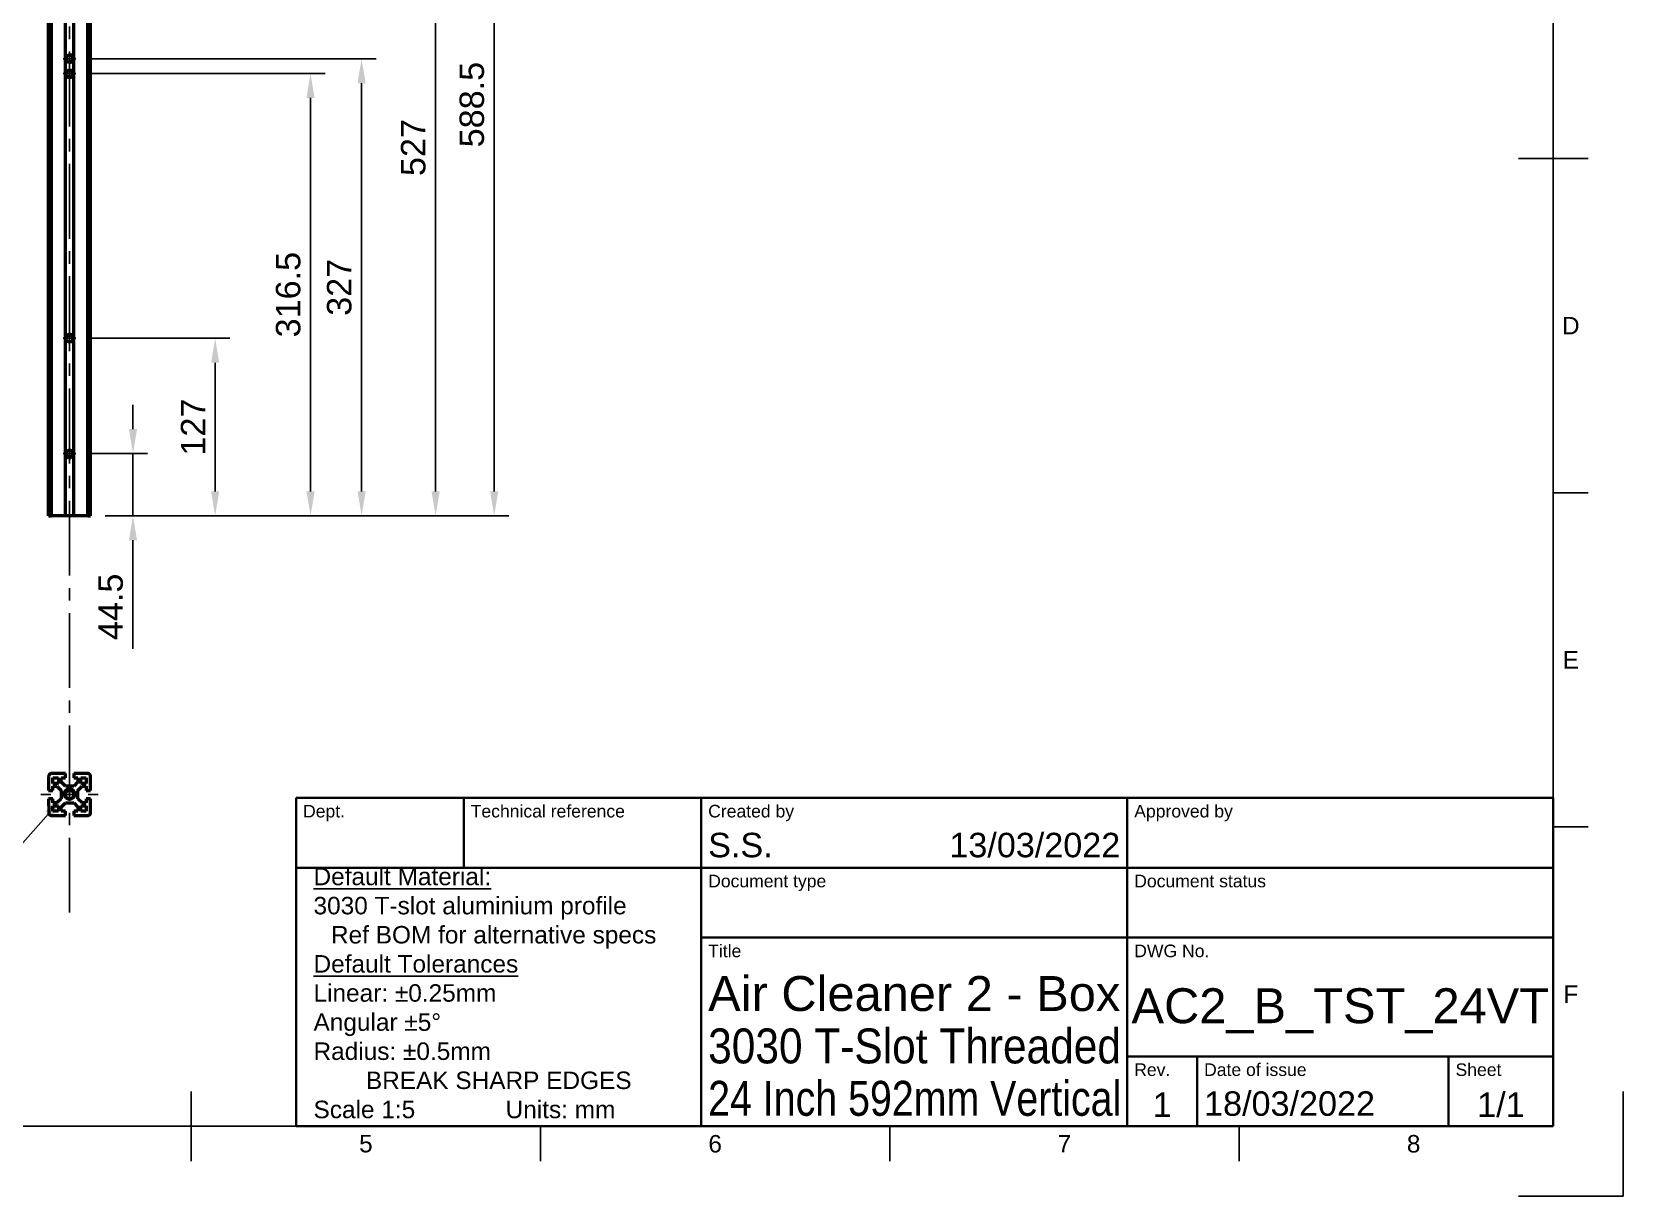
# Model space of a CAD drawing. Header units: millimetres. Extents: x 0 to 420, y 0 to 297.
# Drawn here: x 192.2 to 420, y 0 to 166.6 of the extents above; entities that cross this region are included whole.
import ezdxf
from ezdxf import colors
from ezdxf.entities.mleader import LeaderData, LeaderLine
from ezdxf.enums import TextEntityAlignment as Align
from ezdxf.math import Vec2, Vec3

# ---------------------------------------------------------------- set-up
doc = ezdxf.new("R2010")
doc.units = ezdxf.units.MM
doc.header["$LTSCALE"] = 0.75
doc.linetypes.add('CENTER2', pattern=[28.575, 19.05, -3.175, 3.175, -3.175])
for name, color, linetype, lineweight in [('Annotations', 7, 'Continuous', 25), ('Border', 7, 'Continuous', 25), ('Center Lines', 7, 'CENTER2', 25), ('Dimensions', 7, 'Continuous', 25), ('TitleBlock', 7, 'Continuous', 35), ('Visible', 7, 'Continuous', 50)]:
    doc.layers.add(name, color=color, linetype=linetype, lineweight=lineweight)
doc.styles.add('FusionTitle', font='arial.ttf')
doc.styles.get("Standard").update_dxf_attribs({"font": 'arial.ttf'})
doc.dimstyles.new('ISO-25', dxfattribs={"dimtxt": 3.5, "dimasz": 3.5, "dimexe": 2.1, "dimexo": 2.1, "dimgap": 1.4, "dimtad": 1, "dimzin": 12, "dimdsep": 46, "dimtxsty": 'Standard', "dimcen": 0, "dimclrd": 256, "dimclre": 256, "dimclrt": 256, "dimazin": 3, "dimtp": 0.1, "dimtm": 0.1, "dimtfac": 0.714286, "dimtmove": 0, "dimatfit": 3, "dimfxl": 1, "dimtzin": 12, "dimarcsym": 0})

# ---------------------------------------------------------------- blocks, each defined once
blk = doc.blocks.new('ISO_A3_SHEET')
at = {"layer": 'Border'}
for p, q in [((410, 287), (410, 10)), ((415, 148.5), (405, 148.5)), ((415, 100.66667), (410, 100.66667)), ((415, 52.83334), (410, 52.83334)), ((215, 5), (215, 15)), ((20, 10), (410, 10)), ((265, 5), (265, 10)), ((315, 5), (315, 10)), ((365, 5), (365, 10))]:
    blk.add_line(p, q, dxfattribs=at)
at = {"layer": 'Defpoints'}
for p, q in [((420, 0), (420, 15)), ((405, 0), (420, 0))]:
    blk.add_line(p, q, dxfattribs=at)
at = {"layer": 'Border', "style": 'FusionTitle'}
for s, p in [('D', (412.5, 124.58334)), ('E', (412.5, 76.75001)), ('F', (412.5, 28.91668)), ('5', (240, 7.5)), ('6', (290, 7.5)), ('7', (340, 7.5)), ('8', (390, 7.5))]:
    blk.add_text(s, height=2.5, dxfattribs=at).set_placement(p, align=Align.MIDDLE)
blk = doc.blocks.new('ISO_TITLEBLOCK')
at = {"layer": 'TitleBlock'}
for p, q in [((0, 47), (-180, 47)), ((-180, 47), (-180, 0)), ((-156, 37), (-156, 47)), ((-122, 0), (-122, 47)), ((-61, 0), (-61, 47)), ((0, 0), (0, 47)), ((-180, 37), (0, 37)), ((-122, 27), (0, 27)), ((-61, 10), (0, 10)), ((-51, 0), (-51, 10)), ((-15, 0), (-15, 10)), ((-180, 0), (0, 0))]:
    blk.add_line(p, q, dxfattribs=at)
at = {"layer": 'TitleBlock', "style": 'FusionTitle'}
for s, p in [('Dept.', (-179, 46)), ('Technical reference', (-155, 46)), ('Created by', (-121, 46)), ('Approved by', (-60, 46)), ('Document type', (-121, 36)), ('Document status', (-60, 36)), ('Title', (-121, 26)), ('DWG No.', (-60, 26)), ('Rev.', (-60, 9)), ('Date of issue', (-50, 9)), ('Sheet', (-14, 9))]:
    blk.add_text(s, height=1.8, dxfattribs=at).set_placement(p, align=Align.TOP_LEFT)
for tag, height, p in [('DEPT', 3.5, (-179, 42)), ('TECHNICAL_REFERENCE', 3.5, (-155, 42)), ('CREATED_BY', 3.5, (-121, 42)), ('APPROVED_BY', 3.5, (-60, 42)), ('DOCUMENT_TYPE', 3.5, (-121, 32)), ('DOCUMENT_STATUS', 3.5, (-60, 32)), ('TITLE_1', 5, (-121, 21.5)), ('TITLE_2', 5, (-121, 14)), ('TITLE_3', 5, (-121, 6.5)), ('DATE_OF_ISSUE', 3.5, (-50, 5))]:
    blk.add_attdef(tag, text='', height=height, dxfattribs=at).set_placement(p, align=Align.TOP_LEFT)
for tag, p in [('CREATED_DATE', (-62, 42)), ('APPROVED_DATE', (-0.99, 42))]:
    blk.add_attdef(tag, text='', height=3.5, dxfattribs=at).set_placement(p, align=Align.TOP_RIGHT)
for tag, height, p in [('DRAWING_NUMBER', 5, (-30.5, 19.75)), ('REV', 3.5, (-56, 4.85)), ('SHEET', 3.5, (-7.5, 4.85))]:
    blk.add_attdef(tag, text='', height=height, dxfattribs=at).set_placement(p, align=Align.TOP_CENTER)
blk = doc.blocks.new('*U8')
at = {"layer": 'Center Lines', "color": 0, "linetype": 'Continuous', "ltscale": 0.75, "transparency": 16777216}
for p, q in [((-0.892969, 0), (0.892969, 0)), ((0, -0.892969), (0, 0.892969))]:
    blk.add_line(p, q, dxfattribs=at)
blk = doc.blocks.new('*U9')
at = {"layer": 'Center Lines', "color": 0, "linetype": 'Continuous', "ltscale": 0.75, "transparency": 16777216}
for p, q in [((-0.892969, 0), (0.892969, 0)), ((0, -0.892969), (0, 0.892969))]:
    blk.add_line(p, q, dxfattribs=at)
blk = doc.blocks.new('*U10')
at = {"layer": 'Center Lines', "color": 0, "linetype": 'Continuous', "ltscale": 0.75, "transparency": 16777216}
for p, q in [((-0.892969, 0), (0.892969, 0)), ((0, -0.892969), (0, 0.892969))]:
    blk.add_line(p, q, dxfattribs=at)
blk = doc.blocks.new('*U11')
at = {"layer": 'Center Lines', "color": 0, "linetype": 'Continuous', "ltscale": 0.75, "transparency": 16777216}
for p, q in [((-0.892969, 0), (0.892969, 0)), ((0, -0.892969), (0, 0.892969))]:
    blk.add_line(p, q, dxfattribs=at)
blk = doc.blocks.new('*U21')
at = {"layer": 'Center Lines', "color": 0, "ltscale": 0.75, "transparency": 16777216}
for p, q in [((0, 2.678906), (0, 4.1)), ((-4.1, 0), (-2.678906, 0)), ((2.678906, 0), (4.1, 0)), ((0, -4.1), (0, -2.678906))]:
    blk.add_line(p, q, dxfattribs=at)
at = {"layer": 'Center Lines', "color": 0, "linetype": 'Continuous', "ltscale": 0.75, "transparency": 16777216}
for p, q in [((-0.892969, 0), (0.892969, 0)), ((0, -0.892969), (0, 0.892969))]:
    blk.add_line(p, q, dxfattribs=at)
blk = doc.blocks.new('*U22')
at = {"layer": 'Center Lines', "color": 0, "ltscale": 0.75, "transparency": 16777216}
blk.add_line((0, -119.086274), (0, 112.401512), dxfattribs=at)
blk = doc.blocks.new('*D36')
at = {"layer": 'Defpoints', "color": 0, "transparency": 16777216}
for p in [(198.465698, 106.268273), (206.652037, 106.268273), (200.572731, 97.368273)]:
    blk.add_point(p, dxfattribs=at)
at = {"layer": 'Dimensions', "lineweight": -2, "transparency": 16777216}
for p, q in [((206.652037, 109.768273), (206.652037, 113.268273)), ((200.565698, 106.268273), (208.752037, 106.268273)), ((206.652037, 106.268273), (206.652037, 97.368273)), ((202.672731, 97.368273), (208.752037, 97.368273)), ((206.652037, 93.868273), (206.652037, 78.309747))]:
    blk.add_line(p, q, dxfattribs=at)
at = {"layer": 'Dimensions', "transparency": 16777216}
for points in [[(206.068704, 109.768273), (207.23537, 109.768273), (206.652037, 106.268273)], [(206.068704, 93.868273), (207.23537, 93.868273), (206.652037, 97.368273)]]:
    blk.add_solid(points, dxfattribs=at)
at = {"layer": 'Dimensions', "transparency": 16777216, "insert": (203.472194, 84.33901), "char_height": 3.5, "attachment_point": 5, "rotation": 90}
blk.add_mtext('44.5', dxfattribs=at)
blk = doc.blocks.new('*D37')
at = {"layer": 'Defpoints', "color": 0, "transparency": 16777216}
for p in [(198.4657, 122.768273), (218.415569, 122.768273), (200.572731, 97.368273)]:
    blk.add_point(p, dxfattribs=at)
at = {"layer": 'Dimensions', "lineweight": -2, "transparency": 16777216}
for p, q in [((200.5657, 122.768273), (220.515569, 122.768273)), ((218.415569, 100.868273), (218.415569, 119.268273)), ((202.672731, 97.368273), (220.515569, 97.368273))]:
    blk.add_line(p, q, dxfattribs=at)
at = {"layer": 'Dimensions', "transparency": 16777216}
for points in [[(217.832235, 119.268273), (218.998902, 119.268273), (218.415569, 122.768273)], [(217.832235, 100.868273), (218.998902, 100.868273), (218.415569, 97.368273)]]:
    blk.add_solid(points, dxfattribs=at)
at = {"layer": 'Dimensions', "transparency": 16777216, "insert": (215.258406, 110.068273), "char_height": 3.5, "attachment_point": 5, "rotation": 90}
blk.add_mtext('127', dxfattribs=at)
blk = doc.blocks.new('*D38')
at = {"layer": 'Defpoints', "color": 0, "transparency": 16777216}
for p in [(198.465698, 160.667483), (232.072731, 160.667483), (200.572731, 97.368273)]:
    blk.add_point(p, dxfattribs=at)
at = {"layer": 'Dimensions', "lineweight": -2, "transparency": 16777216}
for p, q in [((200.565698, 160.667483), (234.172731, 160.667483)), ((232.072731, 100.868273), (232.072731, 157.167483)), ((202.672731, 97.368273), (234.172731, 97.368273))]:
    blk.add_line(p, q, dxfattribs=at)
at = {"layer": 'Dimensions', "transparency": 16777216}
for points in [[(231.489398, 157.167483), (232.656064, 157.167483), (232.072731, 160.667483)], [(231.489398, 100.868273), (232.656064, 100.868273), (232.072731, 97.368273)]]:
    blk.add_solid(points, dxfattribs=at)
at = {"layer": 'Dimensions', "transparency": 16777216, "insert": (228.884532, 129.017878), "char_height": 3.5, "attachment_point": 5, "rotation": 90}
blk.add_mtext('316.5', dxfattribs=at)
blk = doc.blocks.new('*D39')
at = {"layer": 'Defpoints', "color": 0, "transparency": 16777216}
for p in [(198.4657, 162.76792), (239.384532, 162.76792), (200.572731, 97.368273)]:
    blk.add_point(p, dxfattribs=at)
at = {"layer": 'Dimensions', "lineweight": -2, "transparency": 16777216}
for p, q in [((200.5657, 162.76792), (241.484532, 162.76792)), ((239.384532, 100.868273), (239.384532, 159.26792)), ((202.672731, 97.368273), (241.484532, 97.368273))]:
    blk.add_line(p, q, dxfattribs=at)
at = {"layer": 'Dimensions', "transparency": 16777216}
for points in [[(238.801198, 159.26792), (239.967865, 159.26792), (239.384532, 162.76792)], [(238.801198, 100.868273), (239.967865, 100.868273), (239.384532, 97.368273)]]:
    blk.add_solid(points, dxfattribs=at)
at = {"layer": 'Dimensions', "transparency": 16777216, "insert": (236.196333, 130.068097), "char_height": 3.5, "attachment_point": 5, "rotation": 90}
blk.add_mtext('327', dxfattribs=at)
blk = doc.blocks.new('*D40')
at = {"layer": 'Defpoints', "color": 0, "transparency": 16777216}
for p in [(198.4657, 202.768273), (249.982612, 202.768273), (200.572731, 97.368273)]:
    blk.add_point(p, dxfattribs=at)
at = {"layer": 'Dimensions', "lineweight": -2, "transparency": 16777216}
for p, q in [((200.5657, 202.768273), (252.082612, 202.768273)), ((249.982612, 100.868273), (249.982612, 199.268273)), ((202.672731, 97.368273), (252.082612, 97.368273))]:
    blk.add_line(p, q, dxfattribs=at)
at = {"layer": 'Dimensions', "transparency": 16777216}
for points in [[(249.399279, 199.268273), (250.565945, 199.268273), (249.982612, 202.768273)], [(249.399279, 100.868273), (250.565945, 100.868273), (249.982612, 97.368273)]]:
    blk.add_solid(points, dxfattribs=at)
at = {"layer": 'Dimensions', "transparency": 16777216, "insert": (246.795606, 150.068273), "char_height": 3.5, "attachment_point": 5, "rotation": 90}
blk.add_mtext('527', dxfattribs=at)
blk = doc.blocks.new('*D41')
at = {"layer": 'Defpoints', "color": 0, "transparency": 16777216}
for p in [(198.465698, 215.068275), (258.365178, 215.068275), (200.572731, 97.368273)]:
    blk.add_point(p, dxfattribs=at)
at = {"layer": 'Dimensions', "lineweight": -2, "transparency": 16777216}
for p, q in [((200.565698, 215.068275), (260.465178, 215.068275)), ((258.365178, 100.868273), (258.365178, 211.568275)), ((202.672731, 97.368273), (260.465178, 97.368273))]:
    blk.add_line(p, q, dxfattribs=at)
at = {"layer": 'Dimensions', "transparency": 16777216}
for points in [[(257.781845, 211.568275), (258.948512, 211.568275), (258.365178, 215.068275)], [(257.781845, 100.868273), (258.948512, 100.868273), (258.365178, 97.368273)]]:
    blk.add_solid(points, dxfattribs=at)
at = {"layer": 'Dimensions', "transparency": 16777216, "insert": (255.178173, 156.218274), "char_height": 3.5, "attachment_point": 5, "rotation": 90}
blk.add_mtext('588.5', dxfattribs=at)

msp = doc.modelspace()

# ---------------------------------------------------------------- linework, layer by layer
at = {"layer": 'Visible', "extrusion": (0, 1, 0)}
for p, q in [((194.5727, 97.3683, 0.6), (194.5727, 221.9683, 0.6)), ((194.5828, 97.3683, 2.689), (194.5828, 221.9683, 2.689)), ((194.9727, 97.3683, 3), (194.9727, 221.9683, 3)), ((196.9727, 97.3683, 3), (196.9727, 221.9683, 3)), ((198.1727, 97.3683, 3), (198.1727, 221.9683, 3)), ((200.1727, 97.3683, 3), (200.1727, 221.9683, 3)), ((200.5727, 97.3683, 2.6), (200.5727, 221.9683, 2.6)), ((194.5828, 97.3683, 2.689), (194.5727, 97.3683, 0.6)), ((196.9727, 97.3683, 3), (194.9727, 97.3683, 3)), ((198.1727, 97.3683, 1.2), (196.9727, 97.3683, 1.2)), ((200.1727, 97.3683, 3), (198.1727, 97.3683, 3))]:
    msp.add_line(p, q, dxfattribs=at)
at = {"layer": 'Visible'}
for p, q in [((194.5727, 60.0786, 62.3), (194.5727, 58.0786, 62.3)), ((196.9727, 60.4786, 62.3), (194.9727, 60.4786, 62.3)), ((195.1727, 59.0786, 62.3), (195.1727, 59.8786, 62.3)), ((195.1727, 59.8786, 62.3), (195.9727, 59.8786, 62.3)), ((195.9727, 59.8786, 62.3), (195.9727, 59.0786, 62.3)), ((196.3727, 59.2786, 62.3), (196.3727, 59.8786, 62.3)), ((196.3727, 59.8786, 62.3), (196.9727, 59.8786, 62.3)), ((196.9727, 58.6786, 62.3), (196.3727, 59.2786, 62.3)), ((196.9727, 59.8786, 62.3), (196.9727, 60.4786, 62.3)), ((200.1727, 60.4786, 62.3), (198.1727, 60.4786, 62.3)), ((198.1727, 60.4786, 62.3), (198.1727, 59.8786, 62.3)), ((198.1727, 59.8786, 62.3), (198.7727, 59.8786, 62.3)), ((198.7727, 59.2786, 62.3), (198.1727, 58.6786, 62.3)), ((198.7727, 59.8786, 62.3), (198.7727, 59.2786, 62.3)), ((199.1727, 59.0786, 62.3), (199.1727, 59.8786, 62.3)), ((199.1727, 59.8786, 62.3), (199.9727, 59.8786, 62.3)), ((199.9727, 59.8786, 62.3), (199.9727, 59.0786, 62.3)), ((200.5727, 58.0786, 62.3), (200.5727, 60.0786, 62.3)), ((194.5727, 58.0786, 62.3), (195.1727, 58.0786, 62.3)), ((195.9727, 59.0786, 62.3), (195.1727, 59.0786, 62.3)), ((195.1727, 58.6786, 62.3), (195.7727, 58.6786, 62.3)), ((195.1727, 58.0786, 62.3), (195.1727, 58.6786, 62.3)), ((195.7727, 58.6786, 62.3), (196.3727, 58.0786, 62.3)), ((196.3727, 58.0786, 62.3), (196.3727, 56.8786, 62.3)), ((198.1727, 58.6786, 62.3), (196.9727, 58.6786, 62.3)), ((198.7727, 58.0786, 62.3), (199.3727, 58.6786, 62.3)), ((198.7727, 56.8786, 62.3), (198.7727, 58.0786, 62.3)), ((199.9727, 59.0786, 62.3), (199.1727, 59.0786, 62.3)), ((199.3727, 58.6786, 62.3), (199.9727, 58.6786, 62.3)), ((199.9727, 58.6786, 62.3), (199.9727, 58.0786, 62.3)), ((199.9727, 58.0786, 62.3), (200.5727, 58.0786, 62.3)), ((195.1727, 56.8786, 62.3), (194.5727, 56.8786, 62.3)), ((194.5727, 56.8786, 62.3), (194.5828, 54.7896, 62.3)), ((195.1727, 56.2786, 62.3), (195.1727, 56.8786, 62.3)), ((195.7727, 56.2786, 62.3), (195.1727, 56.2786, 62.3)), ((195.1727, 55.0786, 62.3), (195.1727, 55.8786, 62.3)), ((195.1727, 55.8786, 62.3), (195.9727, 55.8786, 62.3)), ((195.9727, 55.0786, 62.3), (195.1727, 55.0786, 62.3)), ((196.3727, 56.8786, 62.3), (195.7727, 56.2786, 62.3)), ((195.9727, 55.8786, 62.3), (195.9727, 55.0786, 62.3)), ((196.3727, 55.6786, 62.3), (196.9727, 56.2786, 62.3)), ((196.3727, 55.0786, 62.3), (196.3727, 55.6786, 62.3)), ((196.9727, 55.0786, 62.3), (196.3727, 55.0786, 62.3)), ((196.9727, 56.2786, 62.3), (198.1727, 56.2786, 62.3)), ((196.9727, 54.4786, 62.3), (196.9727, 55.0786, 62.3)), ((198.1727, 56.2786, 62.3), (198.7727, 55.6786, 62.3)), ((198.1727, 55.0786, 62.3), (198.1727, 54.4786, 62.3)), ((198.7727, 55.0786, 62.3), (198.1727, 55.0786, 62.3)), ((199.3727, 56.2786, 62.3), (198.7727, 56.8786, 62.3)), ((198.7727, 55.6786, 62.3), (198.7727, 55.0786, 62.3)), ((199.1727, 55.8786, 62.3), (199.9727, 55.8786, 62.3)), ((199.1727, 55.0786, 62.3), (199.1727, 55.8786, 62.3)), ((199.9727, 55.0786, 62.3), (199.1727, 55.0786, 62.3)), ((199.9727, 56.2786, 62.3), (199.3727, 56.2786, 62.3)), ((200.5727, 56.8786, 62.3), (199.9727, 56.8786, 62.3)), ((199.9727, 56.8786, 62.3), (199.9727, 56.2786, 62.3)), ((199.9727, 55.8786, 62.3), (199.9727, 55.0786, 62.3)), ((200.5727, 54.8786, 62.3), (200.5727, 56.8786, 62.3)), ((194.9727, 54.4786, 62.3), (196.9727, 54.4786, 62.3)), ((198.1727, 54.4786, 62.3), (200.1727, 54.4786, 62.3))]:
    msp.add_line(p, q, dxfattribs=at)
msp.add_circle((197.5727, 57.4786, 58.3), 0.6, dxfattribs=at)
at = {"layer": 'Visible', "extrusion": (1e-16, 0, -1)}
for centre, radius, start, end in [((-197.5727, 162.7679, -1.2), 0.5035, 267.914171, 6.854193), ((-197.5727, 162.7679, -1.2), 0.6147, 122.416623, 152.351741), ((-197.5727, 160.6675, -1.2), 0.5035, 40.529989, 139.470011), ((-197.5727, 160.6675, -1.2), 0.6147, 255.032441, 284.967559), ((-197.5727, 122.7683, -1.2), 0.6147, 122.416862, 152.35198), ((-197.5727, 122.7683, -1.2), 0.5035, 267.91441, 6.854432)]:
    msp.add_arc(centre, radius, start, end, dxfattribs=at)
at = {"layer": 'Visible', "extrusion": (3.23e-14, -2.75e-14, -1)}
msp.add_arc((-197.5727, 106.2683, -1.2), 0.5035, 40.529989, 139.470011, dxfattribs=at)
at = {"layer": 'Visible', "extrusion": (3.1e-15, -1.12e-14, -1)}
msp.add_arc((-197.5727, 106.2683, -1.2), 0.6147, 255.032441, 284.967559, dxfattribs=at)
at = {"layer": 'Visible', "extrusion": (0, 0, -1)}
for radius, start, end in [(0.678, 220.613127, 319.386873), (0.817, 74.990872, 105.009128)]:
    msp.add_arc((-197.5727, 57.4786, -62.3), radius, start, end, dxfattribs=at)
at = {"layer": 'Visible'}
for points, knots in [([(197.0728, 162.828, 1.2), (197.0735, 162.8945, 1.2), (197.0875, 162.9602, 1.2), (197.1404, 163.0854, 1.2), (197.1798, 163.1432, 1.2), (197.2801, 163.2428, 1.2), (197.3409, 163.2829, 1.2), (197.4767, 163.3392, 1.2), (197.5508, 163.3538, 1.2), (197.6732, 163.3542, 1.2), (197.7204, 163.3486, 1.2), (197.8136, 163.3261, 1.2), (197.8592, 163.3091, 1.2), (197.9023, 163.2868, 1.2)], [0, 0, 0, 0, 0.0997698, 0.0997698, 0.203618253, 0.203618253, 0.311543588, 0.311543588, 0.423543967, 0.423543967, 0.494427949, 0.494427949, 0.566847306, 0.566847306, 0.566847306, 0.566847306]), ([(197.5908, 162.2657, 1.055), (197.7224, 162.2717, 1.0633), (197.852, 162.3287, 1.0717), (197.9418, 162.4254, 1.08), (198.065, 162.5582, 1.0914), (198.1078, 162.7605, 1.1029), (198.0488, 162.9318, 1.1144), (197.9905, 163.1013, 1.1257), (197.8352, 163.2335, 1.137), (197.6586, 163.264, 1.1484), (197.4811, 163.2948, 1.1597), (197.2894, 163.2214, 1.1711), (197.1777, 163.0801, 1.1825), (197.1205, 163.0078, 1.1883), (197.0838, 162.9195, 1.1942), (197.0728, 162.828, 1.2)], [24.90791263, 24.90791263, 24.90791263, 24.90791263, 25.69413685, 25.69413685, 25.69413685, 26.77391644, 26.77391644, 26.77391644, 27.84176044, 27.84176044, 27.84176044, 28.91520139, 28.91520139, 28.91520139, 29.46426878, 29.46426878, 29.46426878, 29.46426878]), ([(198.1172, 163.0532, 1.2), (198.1473, 162.9808, 1.2), (198.1631, 162.9033, 1.2), (198.1637, 162.7493, 1.2), (198.1494, 162.6744, 1.2), (198.0936, 162.5369, 1.2), (198.0535, 162.4753, 1.2), (197.9535, 162.3734, 1.2), (197.8953, 162.3332, 1.2), (197.7929, 162.2892, 1.2), (197.7529, 162.2774, 1.2), (197.672, 162.2638, 1.2), (197.6314, 162.2618, 1.2), (197.5911, 162.2648, 1.2)], [0, 0, 0, 0, 0.117587534, 0.117587534, 0.23108734, 0.23108734, 0.340497787, 0.340497787, 0.445817318, 0.445817318, 0.508296731, 0.508296731, 0.56924861, 0.56924861, 0.56924861, 0.56924861]), ([(197.414, 160.0736, 1.2), (197.3403, 160.1006, 1.2), (197.2726, 160.1414, 1.2), (197.1589, 160.2452, 1.2), (197.1134, 160.3064, 1.2), (197.0501, 160.4406, 1.2), (197.0319, 160.5118, 1.2), (197.0246, 160.6544, 1.2), (197.0344, 160.7244, 1.2), (197.0714, 160.8296, 1.2), (197.0897, 160.867, 1.2), (197.1345, 160.9357, 1.2), (197.1605, 160.967, 1.2), (197.19, 160.9947, 1.2)], [0, 0, 0, 0, 0.117587534, 0.117587534, 0.23108734, 0.23108734, 0.340497787, 0.340497787, 0.445817318, 0.445817318, 0.508296731, 0.508296731, 0.56924861, 0.56924861, 0.56924861, 0.56924861]), ([(197.1901, 160.9946, 1.055), (197.1811, 160.9841, 1.0558), (197.1725, 160.9733, 1.0567), (197.1644, 160.9621, 1.0576), (197.0602, 160.8176, 1.0689), (197.0411, 160.6161, 1.0801), (197.1164, 160.4547, 1.0914), (197.1927, 160.2911, 1.1028), (197.3628, 160.1755, 1.1142), (197.543, 160.1649, 1.1256), (197.7214, 160.1543, 1.1369), (197.9023, 160.2469, 1.1482), (197.998, 160.3979, 1.1595), (198.0938, 160.5491, 1.1708), (198.1003, 160.7526, 1.1821), (198.0142, 160.9095, 1.1934), (197.9976, 160.9398, 1.1956), (197.9779, 160.9684, 1.1978), (197.9554, 160.9947, 1.2)], [-4.55635616, -4.55635616, -4.55635616, -4.55635616, -4.47391531, -4.47391531, -4.47391531, -3.41262927, -3.41262927, -3.41262927, -2.33727673, -2.33727673, -2.33727673, -1.27242455, -1.27242455, -1.27242455, -0.20586661, -0.20586661, -0.20586661, 0, 0, 0, 0]), ([(197.9554, 160.9947, 1.2), (198.0039, 160.9491, 1.2), (198.0428, 160.8944, 1.2), (198.0991, 160.7707, 1.2), (198.115, 160.7026, 1.2), (198.1203, 160.5613, 1.2), (198.1087, 160.4894, 1.2), (198.0582, 160.3514, 1.2), (198.0187, 160.2869, 1.2), (197.9361, 160.1966, 1.2), (197.9, 160.1656, 1.2), (197.8204, 160.1123, 1.2), (197.777, 160.0903, 1.2), (197.7315, 160.0736, 1.2)], [0, 0, 0, 0, 0.0997698, 0.0997698, 0.203618253, 0.203618253, 0.311543588, 0.311543588, 0.423543967, 0.423543967, 0.494427949, 0.494427949, 0.566847306, 0.566847306, 0.566847306, 0.566847306]), ([(197.0728, 122.8284, 1.2), (197.0735, 122.8949, 1.2), (197.0875, 122.9606, 1.2), (197.1404, 123.0857, 1.2), (197.1798, 123.1436, 1.2), (197.2801, 123.2432, 1.2), (197.3409, 123.2833, 1.2), (197.4767, 123.3395, 1.2), (197.5508, 123.3541, 1.2), (197.6732, 123.3545, 1.2), (197.7204, 123.3489, 1.2), (197.8136, 123.3264, 1.2), (197.8592, 123.3094, 1.2), (197.9023, 123.2872, 1.2)], [0, 0, 0, 0, 0.0997698, 0.0997698, 0.203618253, 0.203618253, 0.311543588, 0.311543588, 0.423543967, 0.423543967, 0.494427949, 0.494427949, 0.566847306, 0.566847306, 0.566847306, 0.566847306]), ([(197.5908, 122.2661, 1.055), (197.7224, 122.272, 1.0633), (197.852, 122.329, 1.0717), (197.9418, 122.4257, 1.08), (198.065, 122.5586, 1.0914), (198.1078, 122.7608, 1.1029), (198.0488, 122.9322, 1.1144), (197.9905, 123.1017, 1.1257), (197.8352, 123.2338, 1.137), (197.6586, 123.2644, 1.1484), (197.4811, 123.2951, 1.1597), (197.2894, 123.2218, 1.1711), (197.1777, 123.0804, 1.1825), (197.1205, 123.0081, 1.1883), (197.0838, 122.9199, 1.1942), (197.0728, 122.8284, 1.2)], [24.90790846, 24.90790846, 24.90790846, 24.90790846, 25.69413579, 25.69413579, 25.69413579, 26.77391535, 26.77391535, 26.77391535, 27.84175932, 27.84175932, 27.84175932, 28.9152002, 28.9152002, 28.9152002, 29.46426462, 29.46426462, 29.46426462, 29.46426462]), ([(197.414, 105.6744, 1.2), (197.3403, 105.7014, 1.2), (197.2726, 105.7422, 1.2), (197.1589, 105.846, 1.2), (197.1134, 105.9072, 1.2), (197.0501, 106.0414, 1.2), (197.0319, 106.1126, 1.2), (197.0246, 106.2552, 1.2), (197.0344, 106.3252, 1.2), (197.0714, 106.4304, 1.2), (197.0897, 106.4678, 1.2), (197.1345, 106.5365, 1.2), (197.1605, 106.5677, 1.2), (197.19, 106.5955, 1.2)], [0, 0, 0, 0, 0.117587534, 0.117587534, 0.23108734, 0.23108734, 0.340497787, 0.340497787, 0.445817318, 0.445817318, 0.508296731, 0.508296731, 0.56924861, 0.56924861, 0.56924861, 0.56924861]), ([(197.1901, 106.5954, 1.055), (197.1811, 106.5849, 1.0558), (197.1725, 106.5741, 1.0567), (197.1644, 106.5628, 1.0576), (197.0602, 106.4184, 1.0689), (197.0411, 106.2169, 1.0801), (197.1164, 106.0555, 1.0914), (197.1927, 105.8919, 1.1028), (197.3628, 105.7763, 1.1142), (197.543, 105.7657, 1.1256), (197.7214, 105.7551, 1.1369), (197.9023, 105.8477, 1.1482), (197.998, 105.9987, 1.1595), (198.0938, 106.1499, 1.1708), (198.1003, 106.3534, 1.1821), (198.0142, 106.5103, 1.1934), (197.9976, 106.5406, 1.1956), (197.9779, 106.5692, 1.1978), (197.9554, 106.5955, 1.2)], [-4.55635616, -4.55635616, -4.55635616, -4.55635616, -4.47391531, -4.47391531, -4.47391531, -3.41262927, -3.41262927, -3.41262927, -2.33727673, -2.33727673, -2.33727673, -1.27242455, -1.27242455, -1.27242455, -0.20586661, -0.20586661, -0.20586661, 0, 0, 0, 0]), ([(197.9554, 106.5955, 1.2), (198.0039, 106.5499, 1.2), (198.0428, 106.4952, 1.2), (198.0991, 106.3715, 1.2), (198.115, 106.3034, 1.2), (198.1203, 106.162, 1.2), (198.1087, 106.0902, 1.2), (198.0582, 105.9522, 1.2), (198.0187, 105.8877, 1.2), (197.9361, 105.7974, 1.2), (197.9, 105.7664, 1.2), (197.8204, 105.7131, 1.2), (197.777, 105.6911, 1.2), (197.7315, 105.6744, 1.2)], [0, 0, 0, 0, 0.0997698, 0.0997698, 0.203618253, 0.203618253, 0.311543588, 0.311543588, 0.423543967, 0.423543967, 0.494427949, 0.494427949, 0.566847306, 0.566847306, 0.566847306, 0.566847306]), ([(194.9727, 60.4786, 62.3), (194.9069, 60.4743, 62.3), (194.8556, 60.464, 62.3), (194.7612, 60.4232, 62.3), (194.7192, 60.3917, 62.3), (194.6542, 60.3248, 62.3), (194.6276, 60.2872, 62.3), (194.5885, 60.2, 62.3), (194.5773, 60.1484, 62.3), (194.5727, 60.0786, 62.3)], [-0.393376849, -0.393376849, -0.393376849, -0.393376849, -0.299250107, -0.299250107, -0.199025643, -0.199025643, -0.104891755, -0.104891755, 0, 0, 0, 0]), ([(197.0581, 57.0373, 62.3), (196.9932, 57.099, 62.3), (196.9413, 57.173, 62.3), (196.8667, 57.3396, 62.3), (196.846, 57.4312, 62.3), (196.84, 57.6206, 62.3), (196.8561, 57.7167, 62.3), (196.9249, 57.9007, 62.3), (196.9782, 57.9865, 62.3), (197.0889, 58.106, 62.3), (197.1371, 58.1469, 62.3), (197.2431, 58.2171, 62.3), (197.3007, 58.246, 62.3), (197.3612, 58.2678, 62.3)], [0, 0, 0, 0, 0.134259234, 0.134259234, 0.273620838, 0.273620838, 0.418082467, 0.418082467, 0.567641738, 0.567641738, 0.661747867, 0.661747867, 0.757763665, 0.757763665, 0.757763665, 0.757763665]), ([(198.0861, 57.0383, 62.1186), (198.1657, 57.1315, 62.1258), (198.221, 57.2454, 62.133), (198.2413, 57.3663, 62.1402), (198.279, 57.5904, 62.1535), (198.1948, 57.8312, 62.1668), (198.0257, 57.983, 62.1802), (197.8586, 58.1331, 62.1934), (197.6139, 58.1917, 62.2065), (197.3969, 58.1334, 62.2197), (197.1768, 58.0743, 62.2331), (196.9923, 57.8966, 62.2465), (196.925, 57.6788, 62.2599), (196.8577, 57.4611, 62.2732), (196.9097, 57.2103, 62.2866), (197.0581, 57.0373, 62.3)], [-4.55925824, -4.55925824, -4.55925824, -4.55925824, -4.01692438, -4.01692438, -4.01692438, -3.01143713, -3.01143713, -3.01143713, -2.0172478, -2.0172478, -2.0172478, -1.0086239, -1.0086239, -1.0086239, 0, 0, 0, 0]), ([(197.7843, 58.2678, 62.3), (197.8825, 58.2324, 62.3), (197.9729, 58.1784, 62.3), (198.125, 58.0408, 62.3), (198.186, 57.9594, 62.3), (198.2715, 57.7806, 62.3), (198.2962, 57.6855, 62.3), (198.3069, 57.4945, 62.3), (198.2941, 57.4007, 62.3), (198.2452, 57.2595, 62.3), (198.2209, 57.2093, 62.3), (198.1614, 57.1168, 62.3), (198.1267, 57.0748, 62.3), (198.0874, 57.0373, 62.3)], [0, 0, 0, 0, 0.156510433, 0.156510433, 0.307908356, 0.307908356, 0.454191613, 0.454191613, 0.595358102, 0.595358102, 0.679010537, 0.679010537, 0.760759817, 0.760759817, 0.760759817, 0.760759817]), ([(194.5828, 54.7896, 62.3), (194.5933, 54.7542, 62.3), (194.6055, 54.7187, 62.3), (194.6335, 54.6647, 62.3), (194.6529, 54.6322, 62.3), (194.7163, 54.5693, 62.3), (194.7556, 54.5382, 62.3), (194.8545, 54.4917, 62.3), (194.9047, 54.4831, 62.3), (194.9727, 54.4786, 62.3)], [-0.506885877, -0.506885877, -0.506885877, -0.506885877, -0.318024765, -0.318024765, -0.196556429, -0.196556429, -0.102285379, -0.102285379, 0, 0, 0, 0]), ([(200.1727, 54.4786, 62.3), (200.2386, 54.4829, 62.3), (200.2898, 54.4932, 62.3), (200.3843, 54.534, 62.3), (200.4262, 54.5655, 62.3), (200.4913, 54.6324, 62.3), (200.5179, 54.67, 62.3), (200.557, 54.7572, 62.3), (200.5682, 54.8088, 62.3), (200.5727, 54.8786, 62.3)], [-0.393375556, -0.393375556, -0.393375556, -0.393375556, -0.299249275, -0.299249275, -0.199025572, -0.199025572, -0.104891693, -0.104891693, 0, 0, 0, 0])]:
    msp.add_open_spline(points, degree=3, knots=knots, dxfattribs=at)
at = {"layer": 'Visible', "extrusion": (3.5409e-12, -1.625e-13, -1)}
msp.add_open_spline([(198.1172, 123.0535, 1.2), (198.1473, 122.9811, 1.2), (198.1631, 122.9036, 1.2), (198.1637, 122.7497, 1.2), (198.1494, 122.6747, 1.2), (198.0936, 122.5373, 1.2), (198.0535, 122.4757, 1.2), (197.9535, 122.3737, 1.2), (197.8953, 122.3336, 1.2), (197.7928, 122.2896, 1.2), (197.7529, 122.2777, 1.2), (197.672, 122.2641, 1.2), (197.6314, 122.2622, 1.2), (197.5911, 122.2651, 1.2)], degree=3, knots=[0, 0, 0, 0, 0.117587534, 0.117587534, 0.23108734, 0.23108734, 0.340497787, 0.340497787, 0.445817318, 0.445817318, 0.508296731, 0.508296731, 0.56924861, 0.56924861, 0.56924861, 0.56924861], dxfattribs=at)
at = {"layer": 'Visible', "extrusion": (0, 1, 0)}
msp.add_open_spline([(194.5828, 97.3683, 2.689), (194.5985, 97.3683, 2.7419), (194.6107, 97.3683, 2.7714), (194.6389, 97.3683, 2.8229), (194.6666, 97.3683, 2.8675), (194.757, 97.3683, 2.9395), (194.7947, 97.3683, 2.9617), (194.8721, 97.3683, 2.9889), (194.9089, 97.3683, 2.9958), (194.9727, 97.3683, 3)], degree=3, knots=[-0.924027987, -0.924027987, -0.924027987, -0.924027987, -0.605407381, -0.605407381, -0.349201449, -0.349201449, -0.197581755, -0.197581755, -0.059499955, -0.059499955, -0.059499955, -0.059499955], dxfattribs=at)
at = {"layer": 'Visible', "extrusion": (1.798e-13, 1, 7.33e-14)}
msp.add_open_spline([(200.1727, 97.3683, 3), (200.2025, 97.3683, 2.9981), (200.2161, 97.3683, 2.9962), (200.2875, 97.3683, 2.9857), (200.3289, 97.3683, 2.971), (200.4154, 97.3683, 2.9237), (200.4562, 97.3683, 2.886), (200.5281, 97.3683, 2.7967), (200.5454, 97.3683, 2.7486), (200.5631, 97.3683, 2.6869), (200.5692, 97.3683, 2.6549), (200.5727, 97.3683, 2.6)], degree=3, knots=[-0.466346255, -0.466346255, -0.466346255, -0.466346255, -0.451359314, -0.451359314, -0.393635612, -0.393635612, -0.313719447, -0.313719447, -0.199872316, -0.199872316, -0.070277282, -0.070277282, -0.070277282, -0.070277282], dxfattribs=at)
at = {"layer": 'Visible', "extrusion": (8.53e-13, 8.53e-13, -1)}
msp.add_open_spline([(200.5727, 60.0786, 62.3), (200.5684, 60.1445, 62.3), (200.5581, 60.1957, 62.3), (200.5173, 60.2902, 62.3), (200.4858, 60.3321, 62.3), (200.4189, 60.3972, 62.3), (200.3813, 60.4238, 62.3), (200.2942, 60.4629, 62.3), (200.2425, 60.4741, 62.3), (200.1727, 60.4786, 62.3)], degree=3, knots=[-0.393375556, -0.393375556, -0.393375556, -0.393375556, -0.299249275, -0.299249275, -0.199025572, -0.199025572, -0.104891693, -0.104891693, 0, 0, 0, 0], dxfattribs=at)

# ---------------------------------------------------------------- block references
at = {"layer": 'Border'}
msp.add_blockref('ISO_A3_SHEET', (0, 0), dxfattribs=at)
at = {"layer": 'Center Lines', "ltscale": 0.75}
for name, p in [('*U22', (197.5777, 159.6683)), ('*U11', (197.5727, 162.7679)), ('*U10', (197.5727, 160.6675)), ('*U9', (197.5727, 122.7683)), ('*U8', (197.5727, 106.2683)), ('*U21', (197.5727, 57.4786))]:
    msp.add_blockref(name, p, dxfattribs=at)
at = {"layer": 'TitleBlock'}
ref = msp.add_blockref('ISO_TITLEBLOCK', (410, 10), dxfattribs=at)
ref.add_attrib('DATE_OF_ISSUE', '18/03/2022', dxfattribs={"height": 3.5, "style": 'FusionTitle'}).set_placement((360, 15), align=Align.TOP_LEFT)
ref.add_attrib('REV', '1', dxfattribs={"height": 3.5, "style": 'FusionTitle'}).set_placement((354, 14.85), align=Align.TOP_CENTER)
ref.add_attrib('TITLE_3', '24 Inch 592mm Vertical', dxfattribs={"height": 5, "style": 'FusionTitle', "width": 0.806138}).set_placement((289, 16.5), align=Align.TOP_LEFT)
ref.add_attrib('CREATED_DATE', '13/03/2022', dxfattribs={"height": 3.5, "style": 'FusionTitle'}).set_placement((348, 52), align=Align.TOP_RIGHT)
ref.add_attrib('SHEET', '1/1', dxfattribs={"height": 3.5, "style": 'FusionTitle'}).set_placement((402.5, 14.85), align=Align.TOP_CENTER)
ref.add_attrib('TITLE_2', '3030 T-Slot Threaded', dxfattribs={"height": 5, "style": 'FusionTitle', "width": 0.869866}).set_placement((289, 24), align=Align.TOP_LEFT)
ref.add_attrib('DRAWING_NUMBER', 'AC2_B_TST_24VT', dxfattribs={"height": 5, "style": 'FusionTitle'}).set_placement((379.5, 29.7514), align=Align.TOP_CENTER)
ref.add_attrib('TITLE_1', 'Air Cleaner 2 - Box', dxfattribs={"height": 5, "style": 'FusionTitle'}).set_placement((289, 31.5), align=Align.TOP_LEFT)
ref.add_attrib('CREATED_BY', 'S.S.', dxfattribs={"height": 3.5, "style": 'FusionTitle'}).set_placement((289, 52), align=Align.TOP_LEFT)

# ---------------------------------------------------------------- texts
at = {"layer": 'Annotations', "insert": (230, 47), "char_height": 2.5, "attachment_point": 1}
msp.add_mtext_dynamic_manual_height_columns('\\pi-2.5,l5;{\\LDefault Material: ^J}3030 T-slot aluminium profile\\P\\pi2.5,l2.5;Ref BOM for alternative specs\\P\\pi-2.5,l5;{\\LDefault Tolerances^J}Linear: ±0.25mm ^JAngular ±5° ^JRadius: ±0.5mm\\P\\pi0,l0;^IBREAK SHARP EDGES\\P\\pl2.5;Scale 1:5^I^IUnits: mm', width=58, gutter_width=17.5, heights=[0], dxfattribs=at)

# ---------------------------------------------------------------- dimensions: what is measured, and where the dimension line sits
at = {"layer": 'Dimensions'}
for base, p2, picture, middle in [((258.3652, 215.0683), (198.4657, 215.0683), '*D41', (258.3652, 156.2183)), ((249.9826, 202.7683), (198.4657, 202.7683), '*D40', (249.9826, 150.0683)), ((239.3845, 162.7679), (198.4657, 162.7679), '*D39', (239.3845, 130.0681)), ((218.4156, 122.7683), (198.4657, 122.7683), '*D37', (218.4156, 110.0683)), ((206.652, 106.2683), (198.4657, 106.2683), '*D36', (206.652, 84.339))]:
    dim = msp.add_linear_dim(base=base, p1=(200.5727, 97.3683), p2=p2, angle=90, dimstyle='ISO-25', override={"dimlfac": 5}, dxfattribs=at)
    dim.commit()
    dim.dimension.update_dxf_attribs({"geometry": picture, "text_midpoint": middle, "dimtype": 160})
dim = msp.add_linear_dim(base=(232.0727, 160.6675), p1=(200.5727, 97.3683), p2=(198.4657, 160.6675), angle=90, dimstyle='ISO-25', override={"dimlfac": 5, "dimclrd": 256, "dimclre": 256}, dxfattribs=at)
dim.commit()
dim.dimension.update_dxf_attribs({"geometry": '*D38', "text_midpoint": (228.8845, 129.0179)})

# ---------------------------------------------------------------- leaders
at = {"layer": 'Annotations'}
ml = msp.add_multileader_mtext('Standard', dxfattribs=at)
ml.set_content(' M8x1.25 6H {\\Famgdt|c0;x}20', color=256)
ml.set_leader_properties()
ml.build(insert=Vec2(0, 0))
ml.multileader.update_dxf_attribs({"text_left_attachment_type": 5, "text_right_attachment_type": 5, "dogleg_length": 3.5, "arrow_head_size": 3.5})
ctx = ml.context
ctx.base_point, ctx.char_height, ctx.arrow_head_size, ctx.landing_gap_size, ctx.plane_origin = Vec3(145.2059, 46.4178), 3.5, 3.5, 0, Vec3(196.8793, 57.3201)
ctx.left_attachment, ctx.right_attachment, ctx.text_align_type = 5, 5, 2
notes = []
notes.append((ctx, [(0, (1, 1, 0), (187.1564, 46.4178), (-1, 0), 3.5, [(0, [(196.8793, 57.3201)], 0, [])])]))
ctx.mtext.insert, ctx.mtext.alignment, ctx.mtext.flow_direction = Vec3(183.6564, 50.6322), 3, 5
for ctx, leaders in notes:
    for number, flags, end, landing, length, lines in leaders:
        leader = LeaderData()
        leader.index, (leader.has_last_leader_line, leader.has_dogleg_vector, leader.attachment_direction) = number, flags
        leader.last_leader_point, leader.dogleg_vector, leader.dogleg_length = Vec3(end), Vec3(landing), length
        for number, points, colour, breaks in lines:
            line = LeaderLine()
            line.index, line.vertices, line.color, line.breaks = number, Vec3.list(points), colors.encode_raw_color(colour), breaks
            leader.lines.append(line)
        ctx.leaders.append(leader)

doc.saveas('drawing.dxf')
